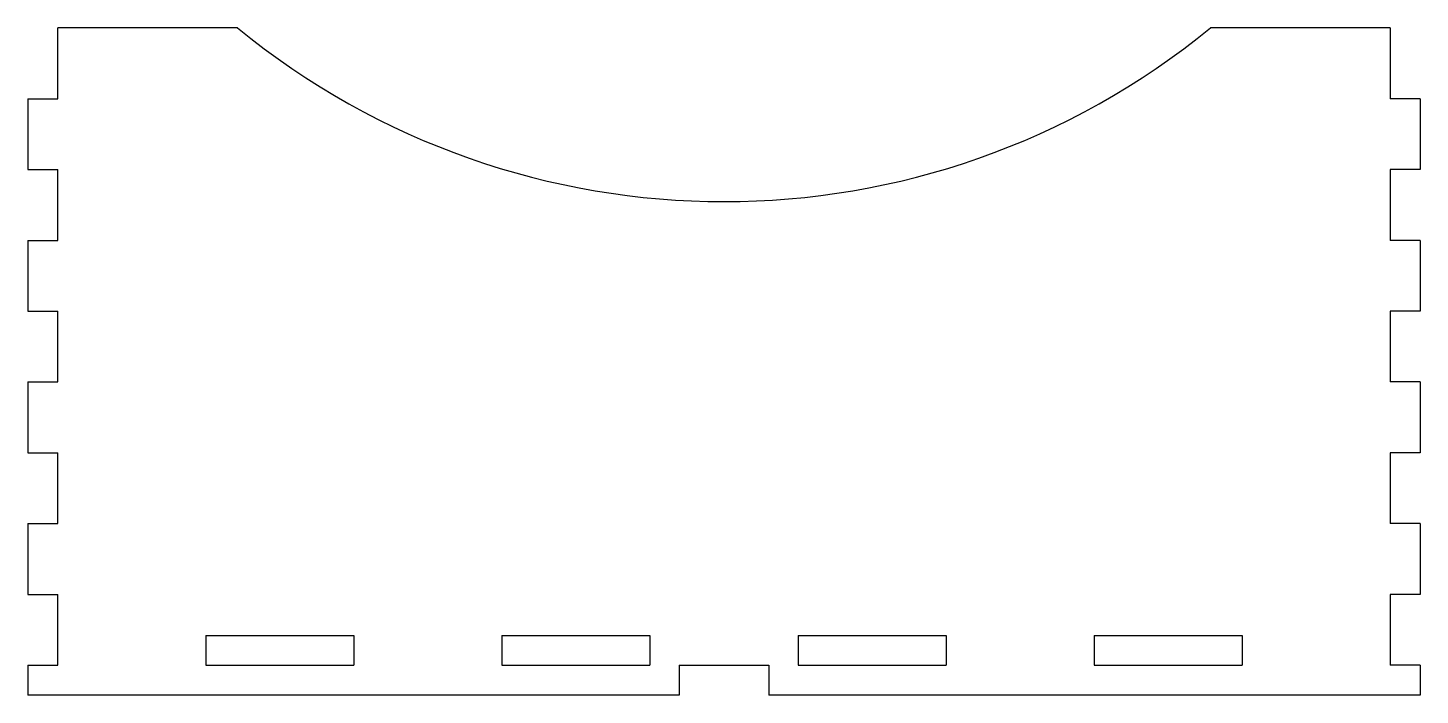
# Model space of a CAD drawing. Extents: x -100 to 100, y -4 to 92.
import ezdxf

# ---------------------------------------------------------------- set-up
doc = ezdxf.new("R2010")
doc.units = 0
doc.layers.add('VISIBLE', color=7, linetype='CONTINUOUS')

msp = doc.modelspace()

# ---------------------------------------------------------------- linework, layer by layer
at = {"layer": 'VISIBLE'}
for p, q in [((-70, 91.7), (-95.85, 91.7)), ((-95.85, 81.51), (-95.85, 91.7)), ((95.85, 91.7), (70, 91.7)), ((95.85, 91.7), (95.85, 81.51)), ((-100.15, 81.51), (-95.85, 81.51)), ((-100.15, 81.51), (-100.15, 71.32)), ((100.15, 81.51), (95.85, 81.51)), ((100.15, 81.51), (100.15, 71.32)), ((-100.15, 71.32), (-95.85, 71.32)), ((-95.85, 61.13), (-95.85, 71.32)), ((95.85, 71.32), (95.85, 61.13)), ((100.15, 71.32), (95.85, 71.32)), ((-100.15, 61.13), (-95.85, 61.13)), ((-100.15, 61.13), (-100.15, 50.94)), ((100.15, 61.13), (95.85, 61.13)), ((100.15, 61.13), (100.15, 50.94)), ((-100.15, 50.94), (-95.85, 50.94)), ((-95.85, 40.76), (-95.85, 50.94)), ((95.85, 50.94), (95.85, 40.76)), ((100.15, 50.94), (95.85, 50.94)), ((-100.15, 40.76), (-95.85, 40.76)), ((-100.15, 40.76), (-100.15, 30.57)), ((100.15, 40.76), (95.85, 40.76)), ((100.15, 40.76), (100.15, 30.57)), ((-100.15, 30.57), (-95.85, 30.57)), ((-95.85, 20.38), (-95.85, 30.57)), ((95.85, 30.57), (95.85, 20.38)), ((100.15, 30.57), (95.85, 30.57)), ((-100.15, 20.38), (-95.85, 20.38)), ((-100.15, 20.38), (-100.15, 10.19)), ((100.15, 20.38), (95.85, 20.38)), ((100.15, 20.38), (100.15, 10.19)), ((-100.15, 10.19), (-95.85, 10.19)), ((-95.85, 0), (-95.85, 10.19)), ((95.85, 10.19), (95.85, 0)), ((100.15, 10.19), (95.85, 10.19)), ((-74.55, 4.3), (-53.25, 4.3)), ((-74.55, 4.3), (-74.55, 0)), ((-53.25, 4.3), (-53.25, 0)), ((-31.95, 4.3), (-10.65, 4.3)), ((-31.95, 4.3), (-31.95, 0)), ((-10.65, 4.3), (-10.65, 0)), ((10.65, 4.3), (31.95, 4.3)), ((10.65, 4.3), (10.65, 0)), ((31.95, 4.3), (31.95, 0)), ((53.25, 4.3), (74.55, 4.3)), ((53.25, 4.3), (53.25, 0)), ((74.55, 4.3), (74.55, 0)), ((-100.15, 0), (-95.85, 0)), ((-100.15, 0), (-100.15, -4.3)), ((-6.45, 0), (-6.45, -4.3)), ((-6.45, 0), (6.45, 0)), ((6.45, 0), (6.45, -4.3)), ((100.15, 0), (95.85, 0)), ((100.15, 0), (100.15, -4.3)), ((-74.55, 0), (-53.25, 0)), ((-31.95, 0), (-10.65, 0)), ((10.65, 0), (31.95, 0)), ((53.25, 0), (74.55, 0)), ((-6.45, -4.3), (-100.15, -4.3)), ((100.15, -4.3), (6.45, -4.3))]:
    msp.add_line(p, q, dxfattribs=at)
msp.add_arc((0, 177.2), 110.5, 230.6924, 309.3076, dxfattribs=at)

doc.saveas('drawing.dxf')
